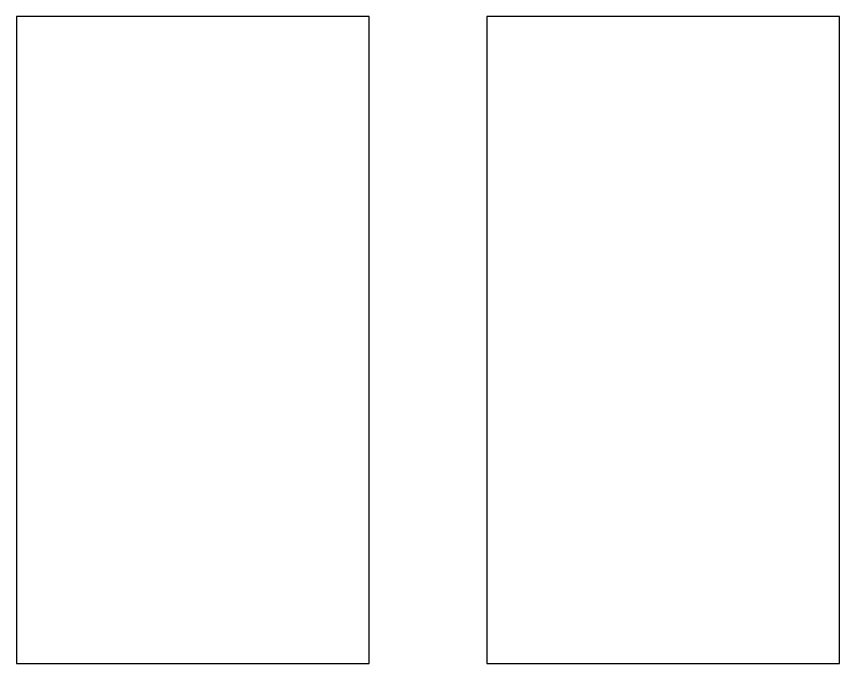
# Model space of a CAD drawing. Header units: millimetres. Extents: x -678720 to -601931, y -306 to 39239.
# Drawn here: x -649924 to -649224, y 7894 to 8444 of the extents above; entities that cross this region are included whole.
import ezdxf
from ezdxf.xclip import XClip

# ---------------------------------------------------------------- set-up
doc = ezdxf.new("R2010")
doc.units = ezdxf.units.MM
doc.header["$XCLIPFRAME"] = 0
doc.layers.add('000 - WIPEOUT', color=250, linetype='Continuous')
doc.layers.add('A11_ALU.SOLID SHEET', color=2, linetype='Continuous')

# ---------------------------------------------------------------- blocks, each defined once
blk = doc.blocks.new('*U605')
at = {"color": 3}
for points in [[(-275, -32450), (275, -32450), (275, -32750), (-275, -32750)], [(-275, -32850), (275, -32850), (275, -33150), (-275, -33150)]]:
    blk.add_wipeout(points, dxfattribs=at).dxf.layer = '000 - WIPEOUT'
at = {"layer": 'A11_ALU.SOLID SHEET', "color": 0, "linetype": 'ByBlock'}
for points in [[(-275, -32750), (275, -32750), (275, -32450), (-275, -32450)], [(-275, -33150), (275, -33150), (275, -32850), (-275, -32850)]]:
    blk.add_lwpolyline(points, close=True, dxfattribs=at)
blk = doc.blocks.new('*U743')
at = {"layer": 'A11_ALU.SOLID SHEET', "color": 0, "linetype": 'ByBlock', "rotation": 90}
blk.add_blockref('*U605', (62308.5, 4590), dxfattribs=at)

msp = doc.modelspace()

# ---------------------------------------------------------------- block references
at = {"layer": 'A11_ALU.SOLID SHEET'}
ref = msp.add_blockref('*U743', (-744682.37, 3579.02), dxfattribs=at)
XClip(ref).set_block_clipping_path([(69798.6834257276, -3885.5002684942), (120965.0023936313, 33679.9972602262)])

doc.saveas('drawing.dxf')
